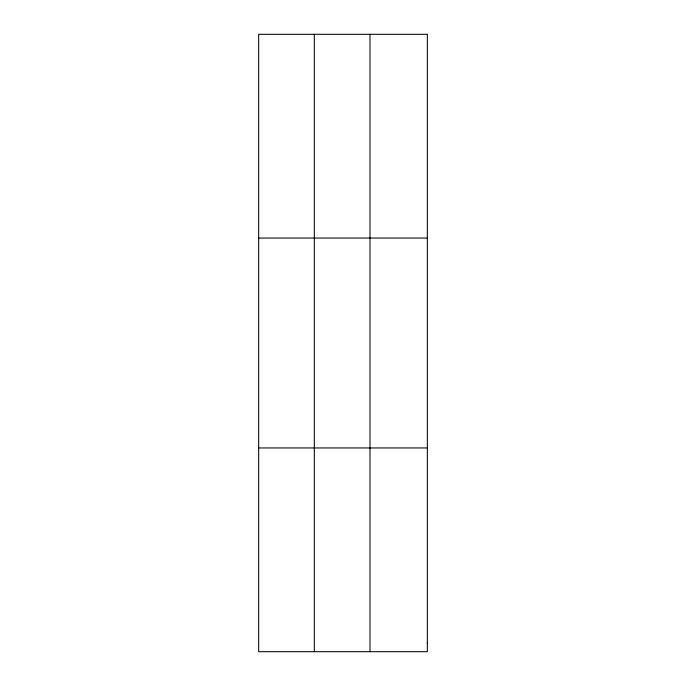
<?xml version="1.0" encoding="UTF-8"?>
<svg xmlns="http://www.w3.org/2000/svg" width="686" height="686" viewBox="0 0 686 686"><rect width="100%" height="100%" fill="white"/><g stroke="black" fill="none" stroke-linecap="round" stroke-linejoin="round"><path stroke-width="1.03" d="M314.325 34.3L314.325 651.7M369.986 34.3L369.986 651.7M258.665 238.042L427.335 238.042M258.665 447.958L427.335 447.958M427.335 642.842L427.335 651.7L258.665 651.7L258.665 34.3L427.335 34.3L427.335 642.842"/></g></svg>
